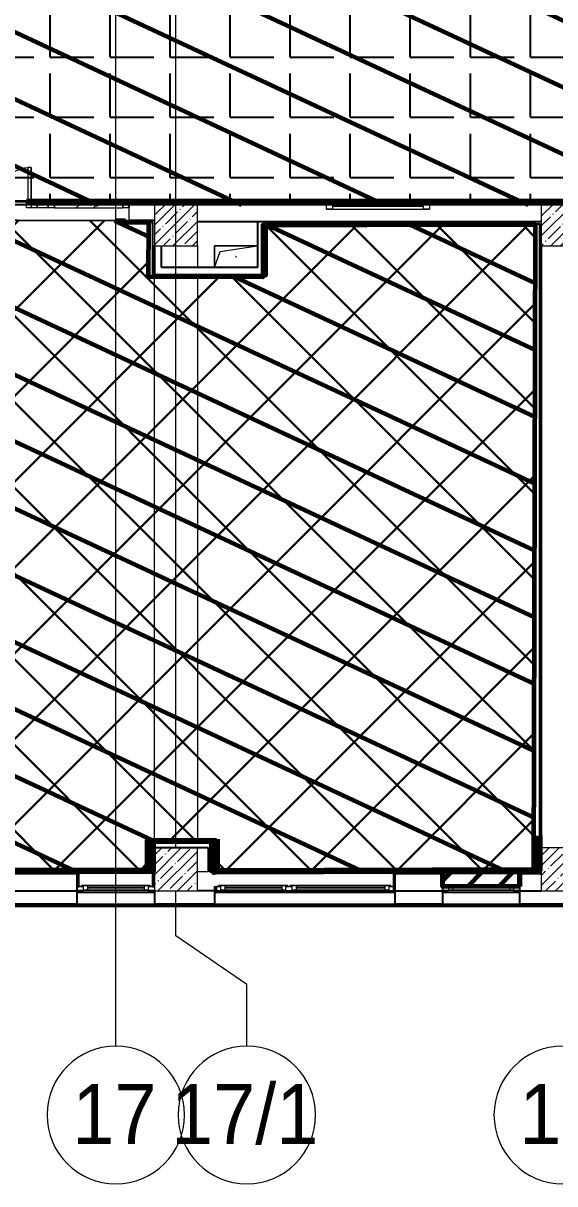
# Model space of a CAD drawing. Header units: millimetres. Extents: x -164500 to 426394, y -51911 to 102118.
# Drawn here: x 59447 to 65632, y -3642 to 9855 of the extents above; entities that cross this region are included whole.
import ezdxf

# ---------------------------------------------------------------- set-up
doc = ezdxf.new("R2010")
doc.units = ezdxf.units.MM
for name, color, linetype, lineweight in [('0) шлифовка', 5, 'Continuous', 60), ('1.4) Плинтус ПЛ-4', 6, 'Continuous', 60), ('179 подоконники', 5, 'Continuous', 60), ('384 ПК-3', 30, 'Continuous', 120), ('5.3) Л-7 Линолеум 4 вып', 230, 'Continuous', 30), ('7.7) Плинтус', 222, 'Continuous', 90), ('A-DETL-GENF', 7, 'Continuous', 9), ('A-FLOR', 7, 'Continuous', 9), ('A-GENM', 7, 'Continuous', 9), ('A-GLAZ', 7, 'Continuous', 9), ('A-GLAZ-1', 7, 'Continuous', 5), ('A-GLAZ-CURT-1', 7, 'Continuous', 5), ('A-GLAZ-CURT-2', 7, 'Continuous', 20), ('A-GLAZ-CWMG', 7, 'Continuous', 9), ('A-GLAZ-CWMG-1', 7, 'Continuous', 20), ('S-COLS-1', 7, 'Continuous', 5), ('Оси', 7, 'Continuous', 9), ('Оси-1', 7, 'Continuous', 20)]:
    doc.layers.add(name, color=color, linetype=linetype, lineweight=lineweight)
for name, color, linetype in [('1.1) плитка  КР1', 40, 'Continuous'), ('2) защита вин плитк', 6, 'Continuous'), ('3.2.3) П-9', 5, 'Continuous')]:
    doc.layers.add(name, color=color, linetype=linetype)
doc.layers.add('A-DOOR-1', color=7, linetype='Continuous', lineweight=5, true_color=0xc0c0c0)
doc.styles.add('Arial', font='arial.ttf', dxfattribs={"width": 0.9, "height": 700})

# ---------------------------------------------------------------- blocks, each defined once
blk = doc.blocks.new('BSC_Колонна _Прямоугольная - 500х500-V4-Объем проектирования 1 этажа')
at = {"layer": 'S-COLS-1'}
h = blk.add_hatch(dxfattribs=at)
h.set_pattern_fill('FP_8', color=256, style=0, pattern_type=2)
h.set_pattern_definition([(45, (-61160, -7650), (-114.04925, 114.04925), []), (45, (-61045.95, -7650), (-114.04925, 114.04925), [201.613, -40.323, 6.706, -33.617])])
h.paths.add_polyline_path([(-250, -250), (250, -250), (250, 250), (-250, 250), (-250, -237)])
for p, q in [((250, 250), (-250, 250)), ((-250, 250), (-250, -250)), ((250, -250), (250, 250)), ((-250, -250), (250, -250))]:
    blk.add_line(p, q, dxfattribs=at)
blk = doc.blocks.new('BSC_Колонна _Прямоугольная - 500х500-V11-Объем проектирования 1 этажа')
at = {"layer": 'S-COLS-1'}
h = blk.add_hatch(dxfattribs=at)
h.set_pattern_fill('FP_15', color=256, style=0, pattern_type=2)
h.set_pattern_definition([(45, (-61160, -150), (-114.04925, 114.04925), []), (45, (-61045.95, -150), (-114.04925, 114.04925), [201.613, -40.323, 6.706, -33.617])])
h.paths.add_polyline_path([(-250, -250), (250, -250), (250, 250), (-250, 250), (-250, -157)])
for p, q in [((250, 250), (-250, 250)), ((-250, 250), (-250, -250)), ((250, -250), (250, 250)), ((-250, -250), (250, -250))]:
    blk.add_line(p, q, dxfattribs=at)
blk = doc.blocks.new('BSC_Колонна _Прямоугольная - 500х500-V12-Объем проектирования 1 этажа')
at = {"layer": 'S-COLS-1'}
h = blk.add_hatch(dxfattribs=at)
h.set_pattern_fill('FP_16', color=256, style=0, pattern_type=2)
h.set_pattern_definition([(45, (-65660, -150), (-114.04925, 114.04925), []), (45, (-65545.95, -150), (-114.04925, 114.04925), [201.613, -40.323, 6.706, -33.617])])
h.paths.add_polyline_path([(-250, -250), (250, -250), (250, 250), (-250, 250), (-250, -157)])
for p, q in [((250, 250), (-250, 250)), ((-250, 250), (-250, -250)), ((250, -250), (250, 250)), ((-250, -250), (250, -250))]:
    blk.add_line(p, q, dxfattribs=at)
blk = doc.blocks.new('BSC_Колонна _Прямоугольная - 500х500-V15-Объем проектирования 1 этажа')
at = {"layer": 'S-COLS-1'}
h = blk.add_hatch(dxfattribs=at)
h.set_pattern_fill('FP_19', color=256, style=0, pattern_type=2)
h.set_pattern_definition([(45, (-65660, -7650), (-114.04925, 114.04925), []), (45, (-65545.95, -7650), (-114.04925, 114.04925), [201.613, -40.323, 6.706, -33.617])])
h.paths.add_polyline_path([(35, -250), (250, -250), (250, 22), (220, 22), (220, 30), (250, 30), (250, 250), (-250, 250), (-250, -250), (-10, -250)])
for p, q in [((220, 250), (-250, 250)), ((-250, 250), (-250, -250)), ((250, -250), (250, 22)), ((-250, -250), (250, -250))]:
    blk.add_line(p, q, dxfattribs=at)
blk = doc.blocks.new('120_Окно_СКБ_1Ст - 120_Окно_СКБ_1Ст 900х2500_h_-V45-Объем проектирования 1 этажа')
at = {"layer": 'A-GLAZ'}
for p, q in [((-450, -127), (-450, -57)), ((-450, -57), (-380, -57)), ((-380, -127), (-450, -127)), ((-380, -127), (-400, -127)), ((-400, -127), (-400, -137)), ((-380, -57), (-380, -127)), ((380, -87), (-380, -87)), ((-380, -87), (-380, -127)), ((-330, -137), (-330, -87)), ((330, -137), (330, -87)), ((380, -127), (380, -57)), ((380, -57), (450, -57)), ((380, -127), (380, -87)), ((450, -127), (380, -127)), ((400, -127), (380, -127)), ((400, -137), (400, -127)), ((450, -57), (450, -127)), ((-400, -137), (400, -137)), ((400, -137), (-400, -137))]:
    blk.add_line(p, q, dxfattribs=at)
at = {"layer": 'A-GLAZ-1'}
for p, q in [((450, -57), (-450, -57)), ((-430, -127), (-400, -127)), ((-330, -107), (330, -107)), ((330, -117), (-330, -117)), ((400, -127), (430, -127))]:
    blk.add_line(p, q, dxfattribs=at)
blk = doc.blocks.new('120_Окно_СКБ_1Ст - 120_Окно_СКБ_1Ст 900х2500_h_-20664874-Объем проектирования 1 этажа')
at = {"layer": 'A-GLAZ'}
for p, q in [((-450, -127), (-450, -57)), ((-450, -57), (-380, -57)), ((-380, -127), (-450, -127)), ((-380, -127), (-400, -127)), ((-400, -127), (-400, -137)), ((-380, -57), (-380, -127)), ((380, -87), (-380, -87)), ((-380, -87), (-380, -127)), ((-330, -137), (-330, -87)), ((330, -137), (330, -87)), ((380, -127), (380, -57)), ((380, -57), (450, -57)), ((380, -127), (380, -87)), ((450, -127), (380, -127)), ((400, -127), (380, -127)), ((400, -137), (400, -127)), ((450, -57), (450, -127)), ((-400, -137), (400, -137)), ((400, -137), (-400, -137))]:
    blk.add_line(p, q, dxfattribs=at)
at = {"layer": 'A-GLAZ-1'}
for p, q in [((450, -57), (-450, -57)), ((-430, -127), (-400, -127)), ((-330, -107), (330, -107)), ((330, -117), (-330, -117)), ((400, -127), (430, -127))]:
    blk.add_line(p, q, dxfattribs=at)
blk = doc.blocks.new('GM_Отверстие прямоугольное _в плите_ - Отверстие-V173-Объем проектирования 1 этажа')
at = {"layer": 'A-GENM'}
for p, q in [((-250, -125), (-250, 125)), ((-250, 125), (250, 125)), ((250, 125), (-250, 125)), ((-250, 125), (-250, -125)), ((-250, -125), (-187, 62)), ((-187, 62), (250, 125))]:
    blk.add_line(p, q, dxfattribs=at)
for start, end in [(360, 180), (180, 360)]:
    blk.add_arc((0, 0), 2.5, start, end, dxfattribs=at)
blk = doc.blocks.new('120_Окно_СКБ_2Ст - 120_Окно_СКБ_2Ст 2100х2500 _мал створка справа_-V25-Объем проектирования 1 этажа')
at = {"layer": 'A-GLAZ'}
for p, q in [((-1050, -127), (-1050, -57)), ((-1050, -57), (-980, -57)), ((-980, -127), (-1050, -127)), ((-980, -127), (-1000, -127)), ((-1000, -127), (-1000, -137)), ((-980, -57), (-980, -127)), ((150, -87), (-980, -87)), ((-980, -87), (-980, -127)), ((-930, -137), (-930, -87)), ((100, -137), (100, -87)), ((150, -127), (150, -57)), ((150, -57), (220, -57)), ((150, -127), (150, -87)), ((220, -127), (150, -127)), ((170, -127), (150, -127)), ((170, -137), (170, -127)), ((220, -127), (200, -127)), ((200, -127), (200, -137)), ((220, -57), (220, -127)), ((980, -87), (220, -87)), ((220, -87), (220, -127)), ((270, -137), (270, -87)), ((930, -137), (930, -87)), ((980, -127), (980, -57)), ((980, -57), (1050, -57)), ((980, -127), (980, -87)), ((1050, -127), (980, -127)), ((1000, -127), (980, -127)), ((1000, -137), (1000, -127)), ((1050, -57), (1050, -127)), ((-1000, -137), (170, -137)), ((170, -137), (-1000, -137)), ((200, -137), (1000, -137)), ((1000, -137), (200, -137))]:
    blk.add_line(p, q, dxfattribs=at)
at = {"layer": 'A-GLAZ-1'}
for p, q in [((1050, -57), (-1050, -57)), ((-1030, -127), (-1000, -127)), ((-930, -107), (100, -107)), ((100, -117), (-930, -117)), ((170, -127), (200, -127)), ((270, -107), (930, -107)), ((930, -117), (270, -117)), ((1000, -127), (1030, -127))]:
    blk.add_line(p, q, dxfattribs=at)
blk = doc.blocks.new('Прямоугольный импост - 50 x 70 мм-31700031-Объем проектирования 1 этажа')
at = {"layer": 'A-GLAZ-CWMG-1'}
for p, q in [((-70, 35), (0, 35)), ((-70, -35), (-70, 35)), ((0, 35), (0, -35)), ((0, -35), (-70, -35))]:
    blk.add_line(p, q, dxfattribs=at)
blk = doc.blocks.new('Дверь_Витражная_остекление_ - ДВН_ДАО_Главный вход_1200 в свету-31742133-Объем проектирования 1 этажа')
at = {"layer": 'A-DETL-GENF'}
for p, q in [((-607.5, 925), (-647.5, 925)), ((-647.5, 925), (-647.5, 35)), ((-607.5, 30), (-607.5, 925)), ((647.5, 430), (607.5, 430)), ((607.5, 430), (607.5, 30)), ((647.5, 35), (647.5, 430)), ((-647.5, 30), (-607.5, 30)), ((-592.5, 30), (-647.5, 30)), ((-592.5, -40), (-592.5, 30)), ((592.5, -40), (592.5, 30)), ((592.5, 30), (647.5, 30)), ((607.5, 30), (647.5, 30)), ((-647.5, -35), (-647.5, -40)), ((-647.5, -40), (-592.5, -40)), ((647.5, -40), (592.5, -40)), ((647.5, -35), (647.5, -40))]:
    blk.add_line(p, q, dxfattribs=at)
at = {"layer": 'A-DOOR-1'}
for p, q in [((-647.5, 925), (-647.5, 35)), ((647.5, 430), (647.5, 35))]:
    blk.add_line(p, q, dxfattribs=at)
for centre, radius, start, end in [((-647.5, 30), 895, 360, 90), ((647.5, 30), 400, 90, 180)]:
    blk.add_arc(centre, radius, start, end, dxfattribs=at)
blk = doc.blocks.new('Системная панель - Стемалит - 40мм-31720939-Объем проектирования 1 этажа')
at = {"layer": 'A-GLAZ-CURT-2'}
for p, q in [((65, 35), (-65, 35)), ((-65, 35), (-65, -35)), ((65, -35), (65, 35)), ((-65, -35), (65, -35))]:
    blk.add_line(p, q, dxfattribs=at)
blk = doc.blocks.new('Прямоугольный импост - 50 x 70 мм-31687886-Объем проектирования 1 этажа')
at = {"layer": 'A-GLAZ-CWMG-1'}
for p, q in [((-35, 35), (35, 35)), ((-35, -35), (-35, 35)), ((35, 35), (35, -35)), ((35, -35), (-35, -35))]:
    blk.add_line(p, q, dxfattribs=at)
blk = doc.blocks.new('Системная панель - Стекло - 40мм-V269-Объем проектирования 1 этажа')
at = {"layer": 'A-GLAZ-CURT-1'}
h = blk.add_hatch(dxfattribs=at)
h.set_pattern_fill('FP_194', color=256, style=0, pattern_type=2)
h.set_pattern_definition([(45, (-60342.5, -7683), (-565.685, 565.685), [400, -1200]), (45, (-60742.5, -7883), (-565.685, 565.685), [1200, -400]), (45, (-59942.5, -8083), (-565.685, 565.685), [400, -1200])])
h.paths.add_polyline_path([(397.5, -40), (397.5, 0), (-397.5, 0), (-397.5, -40)])
at = {"layer": 'A-GLAZ-CURT-2'}
for p, q in [((397.5, 0), (-397.5, 0)), ((-397.5, 0), (-397.5, -40)), ((397.5, -40), (397.5, 0)), ((-397.5, -40), (397.5, -40))]:
    blk.add_line(p, q, dxfattribs=at)
blk = doc.blocks.new('Прямоугольный импост - 50 x 70 мм-31702100-Объем проектирования 1 этажа')
at = {"layer": 'A-GLAZ-CWMG-1'}
for p, q in [((-35, 35), (35, 35)), ((-35, -35), (-35, 35)), ((35, 35), (35, -35)), ((35, -35), (-35, -35))]:
    blk.add_line(p, q, dxfattribs=at)
blk = doc.blocks.new('Прямоугольный импост - 50 x 70 мм-31720914-Объем проектирования 1 этажа')
at = {"layer": 'A-GLAZ-CWMG'}
blk.add_line((24940, 7918), (24145, 7918), dxfattribs=at)
blk = doc.blocks.new('120_Окно_СКБ_1Ст - 120_Окно_СКБ_1Ст 400х1200 EI30-24228621-Объем проектирования 1 этажа')
at = {"layer": 'A-GLAZ'}
for p, q in [((-600, 40), (-600, 110)), ((-600, 110), (-530, 110)), ((-530, 40), (-600, 40)), ((-530, 110), (-530, 40)), ((530, 40), (530, 110)), ((530, 110), (600, 110)), ((600, 40), (530, 40)), ((600, 110), (600, 40))]:
    blk.add_line(p, q, dxfattribs=at)
at = {"layer": 'A-GLAZ-1'}
for p, q in [((600, 110), (-600, 110)), ((-600, 40), (600, 40)), ((530, 80), (-530, 80)), ((530, 70), (-530, 70))]:
    blk.add_line(p, q, dxfattribs=at)
blk = doc.blocks.new('Ось сетки - D8-29747960-Объем проектирования 1 этажа')
at = {"layer": 'Оси-1'}
for start, end in [(360, 180), (180, 360)]:
    blk.add_arc((0, 0), 4, start, end, dxfattribs=at)

msp = doc.modelspace()

# ---------------------------------------------------------------- hatches: boundary and pattern name
at = {"layer": '0) шлифовка', "true_color": 0x2776bb}
h = msp.add_hatch(dxfattribs=at)
h.set_pattern_fill('ANSI31', color=152, scale=222, angle=110)
h.set_pattern_definition([(155, (38804.7, 11553.94), (-297.882, -638.811), [])])
h.paths.add_polyline_path([(75478.362, 7743.315), (42465.702, 7743.315), (42465.702, 10742.938), (75478.362, 10742.938)])
h = msp.add_hatch(dxfattribs=at)
h.set_pattern_fill('ANSI31', color=152, scale=222, angle=110)
h.paths.add_polyline_path([(51907.859, 7556.644), (50728.862, 7559.412), (50728.911, 7580.412), (48228.918, 7586.28), (48228.869, 7565.28), (47949.87, 7565.935), (47949.166, 7265.936), (47694.702, 7266.533), (47694.702, 708.515), (47714.702, 708.468), (47714.702, 7242.938), (47715.702, 7242.938), (47715.702, 708.466), (47933.771, 707.954), (47933.727, 688.938), (47974.702, 688.938), (47995.702, 684.938), (47995.702, 6.807), (51851.656, -2.245), (51852.55, 378.754), (52783.007, 376.57), (52782.979, 364.938), (52845.702, 364.938), (52845.702, 16.422), (56390.152, 8.102), (56390.997, 368.101), (57182.995, 366.241), (57182.991, 364.938), (57245.702, 364.938), (57245.702, 6.093), (57737.925, 4.938), (59324.702, 4.938), (60074.702, 4.938), (60890.157, 4.938), (60890.984, 357.537), (60953.702, 357.39), (60953.702, 364.938), (61695.702, 364.938), (61695.702, 4.938), (63774.702, 4.938), (64324.702, 4.938), (65224.702, 4.938), (65390.169, 4.938), (65407.775, 7504.954), (63429.78, 7509.597), (63429.764, 7502.597), (62282.702, 7505.29), (62282.702, 6913.938), (62282.702, 6912.938), (62235.376, 6912.938), (62235.351, 6902.4), (60906.355, 6905.519), (60907.834, 7535.518), (60628.835, 7536.172), (60628.884, 7557.172), (58128.891, 7563.041), (58128.842, 7542.041), (57746.772, 7542.938), (56995.702, 7542.938), (56995.702, 6912.938), (55366.702, 6912.938), (55366.702, 6918.523), (55319.371, 6918.634), (55320.773, 7515.938), (53782.702, 7515.938), (53782.702, 6913.938), (53782.702, 6912.938), (51953.702, 6912.938), (51953.702, 6926.535), (51906.38, 6926.646)])
h.paths.add_polyline_path([(56903.046, 1918.049), (56903.636, 1917.708), (56903.243, 1918.389)], flags=16)
h.paths.add_polyline_path([(56267.846, 5666.879), (56967.993, 4454.529), (56903.368, 4417.207), (56967.993, 4379.885), (56268.15, 3168.062), (56268.759, 3167.008), (56202.898, 3205.043), (56902.939, 4417.207), (56202.898, 5629.372)], flags=16)
at = {"layer": '1.1) плитка  КР1'}
h = msp.add_hatch(dxfattribs=at)
h.set_pattern_fill('ANGLE', color=256, scale=100)
h.set_pattern_definition([(0, (38804.7, 11553.94), (0, 698.5), [508, -190.5]), (90, (38804.7, 11553.94), (-698.5, 4e-14), [508, -190.5])])
h.paths.add_polyline_path([(75478.362, 7743.315), (42465.702, 7743.315), (42465.702, 10742.938), (75478.362, 10742.938)])
at = {"layer": '179 подоконники'}
h = msp.add_hatch(dxfattribs=at)
h.set_pattern_fill('ANSI31', color=256, scale=80)
h.set_pattern_definition([(45, (205553.12, 26879), (-179.6051, 179.6051), [])])
h.paths.add_polyline_path([(65224.702, -184.062), (64324.702, -184.062), (64324.702, -16.062), (65224.702, -16.062)])
at = {"layer": '2) защита вин плитк'}
h = msp.add_hatch(dxfattribs=at)
h.set_pattern_fill('ANSI31', color=256, scale=222)
h.paths.add_polyline_path([(51907.859, 7556.644), (50728.862, 7559.412), (50728.911, 7580.412), (48228.918, 7586.28), (48228.869, 7565.28), (47949.87, 7565.935), (47949.166, 7265.936), (47694.702, 7266.533), (47694.702, 708.515), (47714.702, 708.468), (47714.702, 7242.938), (47715.702, 7242.938), (47715.702, 708.466), (47933.771, 707.954), (47933.727, 688.938), (47974.702, 688.938), (47995.702, 684.938), (47995.702, 6.807), (51851.656, -2.245), (51852.55, 378.754), (52783.007, 376.57), (52782.979, 364.938), (52845.702, 364.938), (52845.702, 16.422), (56390.152, 8.102), (56390.997, 368.101), (57182.995, 366.241), (57182.991, 364.938), (57245.702, 364.938), (57245.702, 6.093), (57737.925, 4.938), (59324.702, 4.938), (60074.702, 4.938), (60890.157, 4.938), (60890.984, 357.537), (60953.702, 357.39), (60953.702, 364.938), (61695.702, 364.938), (61695.702, 4.938), (63774.702, 4.938), (64324.702, 4.938), (65224.702, 4.938), (65390.169, 4.938), (65407.775, 7504.954), (63429.78, 7509.597), (63429.764, 7502.597), (62282.702, 7505.29), (62282.702, 6913.938), (62282.702, 6912.938), (62235.376, 6912.938), (62235.351, 6902.4), (60906.355, 6905.519), (60907.834, 7535.518), (60628.835, 7536.172), (60628.884, 7557.172), (58128.891, 7563.041), (58128.842, 7542.041), (57746.772, 7542.938), (56995.702, 7542.938), (56995.702, 6912.938), (55366.702, 6912.938), (55366.702, 6918.523), (55319.371, 6918.634), (55320.773, 7515.938), (53782.702, 7515.938), (53782.702, 6913.938), (53782.702, 6912.938), (51953.702, 6912.938), (51953.702, 6926.535), (51906.38, 6926.646)])
h.paths.add_polyline_path([(56903.046, 1918.049), (56903.636, 1917.708), (56903.243, 1918.389)], flags=16)
h.paths.add_polyline_path([(56267.846, 5666.879), (56967.993, 4454.529), (56903.368, 4417.207), (56967.993, 4379.885), (56268.15, 3168.062), (56268.759, 3167.008), (56202.898, 3205.043), (56902.939, 4417.207), (56202.898, 5629.372)], flags=16)
at = {"layer": '3.2.3) П-9'}
h = msp.add_hatch(dxfattribs=at)
h.set_pattern_fill('ANSI31', color=256, scale=222)
h.paths.add_polyline_path([(51907.859, 7556.644), (50728.862, 7559.412), (50728.911, 7580.412), (48228.918, 7586.28), (48228.869, 7565.28), (47949.87, 7565.935), (47949.166, 7265.936), (47694.702, 7266.533), (47694.702, 708.515), (47714.702, 708.468), (47714.702, 7242.938), (47715.702, 7242.938), (47715.702, 708.466), (47933.771, 707.954), (47933.727, 688.938), (47974.702, 688.938), (47995.702, 684.938), (47995.702, 6.807), (51851.656, -2.245), (51852.55, 378.754), (52783.007, 376.57), (52782.979, 364.938), (52845.702, 364.938), (52845.702, 16.422), (56390.152, 8.102), (56390.997, 368.101), (57182.995, 366.241), (57182.991, 364.938), (57245.702, 364.938), (57245.702, 6.093), (57737.925, 4.938), (59324.702, 4.938), (60074.702, 4.938), (60890.157, 4.938), (60890.984, 357.537), (60953.702, 357.39), (60953.702, 364.938), (61695.702, 364.938), (61695.702, 4.938), (63774.702, 4.938), (64324.702, 4.938), (65224.702, 4.938), (65390.169, 4.938), (65407.775, 7504.954), (63429.78, 7509.597), (63429.764, 7502.597), (62282.702, 7505.29), (62282.702, 6913.938), (62282.702, 6912.938), (62235.376, 6912.938), (62235.351, 6902.4), (60906.355, 6905.519), (60907.834, 7535.518), (60628.835, 7536.172), (60628.884, 7557.172), (58128.891, 7563.041), (58128.842, 7542.041), (57746.772, 7542.938), (56995.702, 7542.938), (56995.702, 6912.938), (55366.702, 6912.938), (55366.702, 6918.523), (55319.371, 6918.634), (55320.773, 7515.938), (53782.702, 7515.938), (53782.702, 6913.938), (53782.702, 6912.938), (51953.702, 6912.938), (51953.702, 6926.535), (51906.38, 6926.646)])
h.paths.add_polyline_path([(56903.046, 1918.049), (56903.636, 1917.708), (56903.243, 1918.389)], flags=16)
h.paths.add_polyline_path([(56267.846, 5666.879), (56967.993, 4454.529), (56903.368, 4417.207), (56967.993, 4379.885), (56268.15, 3168.062), (56268.759, 3167.008), (56202.898, 3205.043), (56902.939, 4417.207), (56202.898, 5629.372)], flags=16)
at = {"layer": '5.3) Л-7 Линолеум 4 вып'}
h = msp.add_hatch(dxfattribs=at)
h.set_pattern_fill('ANSI37', color=256, scale=222)
h.paths.add_polyline_path([(51907.859, 7556.644), (50728.862, 7559.412), (50728.911, 7580.412), (48228.918, 7586.28), (48228.869, 7565.28), (47949.87, 7565.935), (47949.166, 7265.936), (47694.702, 7266.533), (47694.702, 708.515), (47714.702, 708.468), (47714.702, 7242.938), (47715.702, 7242.938), (47715.702, 708.466), (47933.771, 707.954), (47933.727, 688.938), (47974.702, 688.938), (47995.702, 684.938), (47995.702, 6.807), (51851.656, -2.245), (51852.55, 378.754), (52783.007, 376.57), (52782.979, 364.938), (52845.702, 364.938), (52845.702, 16.422), (56390.152, 8.102), (56390.997, 368.101), (57182.995, 366.241), (57182.991, 364.938), (57245.702, 364.938), (57245.702, 6.093), (57737.925, 4.938), (59324.702, 4.938), (60074.702, 4.938), (60890.157, 4.938), (60890.984, 357.537), (60953.702, 357.39), (60953.702, 364.938), (61695.702, 364.938), (61695.702, 4.938), (63774.702, 4.938), (64324.702, 4.938), (65224.702, 4.938), (65390.169, 4.938), (65407.775, 7504.954), (63429.78, 7509.597), (63429.764, 7502.597), (62282.702, 7505.29), (62282.702, 6913.938), (62282.702, 6912.938), (62235.376, 6912.938), (62235.351, 6902.4), (60906.355, 6905.519), (60907.834, 7535.518), (60628.835, 7536.172), (60628.884, 7557.172), (58128.891, 7563.041), (58128.842, 7542.041), (57746.772, 7542.938), (56995.702, 7542.938), (56995.702, 6912.938), (55366.702, 6912.938), (55366.702, 6918.523), (55319.371, 6918.634), (55320.773, 7515.938), (53782.702, 7515.938), (53782.702, 6913.938), (53782.702, 6912.938), (51953.702, 6912.938), (51953.702, 6926.535), (51906.38, 6926.646)])
h.paths.add_polyline_path([(56903.046, 1918.049), (56903.636, 1917.708), (56903.243, 1918.389)], flags=16)
h.paths.add_polyline_path([(56267.846, 5666.879), (56967.993, 4454.529), (56903.368, 4417.207), (56967.993, 4379.885), (56268.15, 3168.062), (56268.759, 3167.008), (56202.898, 3205.043), (56902.939, 4417.207), (56202.898, 5629.372)], flags=16)

# ---------------------------------------------------------------- linework, layer by layer
for p, q in [((65974.702, 7784.938), (49174.701, 7784.938)), ((60674.702, 7783.938), (60674.702, 7711.938)), ((60974.702, 7763.938), (60674.702, 7763.938)), ((62974.702, 7763.938), (61474.702, 7763.938)), ((65474.702, 7763.938), (64174.702, 7763.938)), ((65344.702, 7783.938), (65344.702, 7784.938)), ((60674.702, 7563.938), (60974.702, 7563.938)), ((60953.702, 7543.938), (60674.702, 7543.938)), ((60674.702, 7543.938), (60674.702, 7542.938)), ((60674.702, 7542.938), (60953.702, 7542.938)), ((60953.702, 7543.938), (60954.702, 7543.938)), ((60953.702, 7542.938), (60953.702, 7543.938)), ((60953.702, 7542.938), (60953.702, 6912.938)), ((65474.702, 7543.938), (61474.702, 7543.938)), ((62174.702, 7543.938), (62174.702, 7013.938)), ((62254.702, 6933.938), (62254.702, 7543.938)), ((62274.702, 6913.938), (62274.702, 7523.938)), ((62274.702, 7523.938), (63475.702, 7523.938)), ((62282.702, 7515.938), (62282.702, 6913.938)), ((63475.702, 7515.938), (62282.702, 7515.938)), ((63475.702, 7523.938), (63475.702, 7515.938)), ((63475.702, 7522.938), (65453.702, 7522.938)), ((65453.702, 7523.938), (65454.702, 7523.938)), ((65453.702, 7522.938), (65453.702, 7523.938)), ((65453.702, 7522.938), (65453.702, 4.938)), ((60974.702, 7263.938), (60974.702, 6933.938)), ((61054.702, 7013.938), (61054.702, 7263.938)), ((65474.702, 7263.938), (65474.702, 263.938)), ((60953.702, 6912.938), (62282.702, 6912.938)), ((60974.702, 6933.938), (62254.702, 6933.938)), ((62174.702, 7013.938), (61054.702, 7013.938)), ((62282.702, 6912.938), (62282.702, 6913.938)), ((60953.702, 364.938), (60953.702, 4.938)), ((61695.702, 364.938), (60953.702, 364.938)), ((61674.702, 343.938), (60954.702, 343.938)), ((61662.202, 331.438), (60954.702, 331.438)), ((61649.702, 318.938), (60954.702, 318.938)), ((60974.702, 318.938), (60974.702, 263.938)), ((61649.702, 318.938), (61649.702, -36.062)), ((61662.202, 331.438), (61662.202, -36.062)), ((61674.702, 343.938), (61674.702, -36.062)), ((61695.702, 3.938), (61695.702, 364.938)), ((60974.702, 268.938), (61599.702, 268.938)), ((61599.702, 268.938), (61599.702, -16.062)), ((60074.702, 4.938), (59324.702, 4.938)), ((60074.702, 3.938), (60074.702, 4.938)), ((60524.702, 4.938), (60953.702, 4.938)), ((60953.702, 4.938), (60954.702, 4.938)), ((60954.702, 3.938), (60954.702, -6.062)), ((61694.702, 3.938), (61695.702, 3.938)), ((61695.702, 4.938), (63774.702, 4.938)), ((61695.702, 3.938), (61695.702, -16.062)), ((64324.702, 4.938), (63774.702, 4.938)), ((63774.702, 4.938), (63774.702, 3.938)), ((63974.702, 3.938), (63974.702, -16.062)), ((64324.702, 3.938), (64324.702, 4.938)), ((64324.702, 4.938), (65224.702, 4.938)), ((64324.702, -16.062), (64324.702, 3.938)), ((65453.702, 4.938), (65224.702, 4.938)), ((65224.702, 4.938), (65224.702, 3.938)), ((65424.702, 3.938), (65424.702, -16.062)), ((65454.702, 4.938), (65454.702, 3.938)), ((60074.702, -36.062), (59324.702, -36.062)), ((60074.702, -386.062), (60074.702, -16.062)), ((60094.702, -36.062), (60074.702, -36.062)), ((60094.702, -184.062), (60094.702, -36.062)), ((60095.702, -36.062), (60094.702, -36.062)), ((60095.702, -184.062), (60095.702, -36.062)), ((60953.702, -36.062), (60953.702, -184.062)), ((60954.702, -36.062), (60953.702, -36.062)), ((60954.702, -6.062), (60974.702, -6.062)), ((60954.702, -36.062), (60954.702, -184.062)), ((60974.702, -36.062), (60954.702, -36.062)), ((61649.702, -36.062), (61674.702, -36.062)), ((61674.702, -16.062), (61695.702, -16.062)), ((61694.702, -36.062), (61674.702, -36.062)), ((61695.702, -36.062), (61694.702, -36.062)), ((63753.702, -36.062), (63753.702, -236.062)), ((63754.702, -36.062), (63753.702, -36.062)), ((63754.702, -36.062), (63754.702, -236.062)), ((63774.702, -36.062), (63754.702, -36.062)), ((64324.702, -36.062), (63774.702, -36.062)), ((63774.702, -386.062), (63774.702, -36.062)), ((63974.702, -16.062), (64324.702, -16.062)), ((64324.702, -16.062), (65424.702, -16.062)), ((64324.702, -36.062), (64324.702, -386.062)), ((64344.702, -36.062), (64324.702, -36.062)), ((64344.702, -184.062), (64344.702, -36.062)), ((64345.702, -36.062), (64344.702, -36.062)), ((64345.702, -184.062), (64345.702, -36.062)), ((65203.702, -36.062), (65203.702, -184.062)), ((65204.702, -36.062), (65203.702, -36.062)), ((65204.702, -36.062), (65204.702, -184.062)), ((65224.702, -36.062), (65204.702, -36.062)), ((65474.702, -36.062), (65224.702, -36.062)), ((65224.702, -386.062), (65224.702, -36.062)), ((65424.702, -16.062), (65474.702, -16.062)), ((59324.702, -236.062), (60074.702, -236.062)), ((60074.702, -184.062), (60094.702, -184.062)), ((60974.702, -236.062), (60074.702, -236.062)), ((60094.702, -184.062), (60095.702, -184.062)), ((60953.702, -184.062), (60954.702, -184.062)), ((60954.702, -184.062), (60974.702, -184.062)), ((60974.702, -236.062), (60974.702, -386.062)), ((61674.702, -236.062), (61474.702, -236.062)), ((61674.702, -184.062), (61674.702, -386.062)), ((61674.702, -236.062), (61694.702, -236.062)), ((61694.702, -236.062), (61694.702, -184.062)), ((61694.702, -236.062), (63754.702, -236.062)), ((61694.702, -236.062), (61695.702, -236.062)), ((61695.702, -236.062), (61695.702, -184.062)), ((63753.702, -236.062), (63754.702, -236.062)), ((63754.702, -236.062), (63774.702, -236.062)), ((63774.702, -236.062), (64324.702, -236.062)), ((64324.702, -184.062), (64344.702, -184.062)), ((65224.702, -236.062), (64324.702, -236.062)), ((64344.702, -184.062), (64345.702, -184.062)), ((65203.702, -184.062), (65204.702, -184.062)), ((65204.702, -184.062), (65224.702, -184.062)), ((65224.702, -236.062), (65474.702, -236.062)), ((59324.702, -386.062), (60074.702, -386.062)), ((59324.702, -389.062), (60074.702, -389.062)), ((59324.702, -394.062), (60074.702, -394.062)), ((60074.702, -394.062), (60074.702, -386.062)), ((60974.702, -394.062), (60074.702, -394.062)), ((60974.702, -386.062), (60974.702, -394.062)), ((60974.702, -386.062), (61674.702, -386.062)), ((60974.702, -389.062), (61674.702, -389.062)), ((60974.702, -394.062), (61674.702, -394.062)), ((61674.702, -394.062), (61674.702, -386.062)), ((63774.702, -394.062), (61674.702, -394.062)), ((63774.702, -386.062), (63774.702, -394.062)), ((63774.702, -386.062), (64324.702, -386.062)), ((63774.702, -389.062), (64324.702, -389.062)), ((63774.702, -394.062), (64324.702, -394.062)), ((64324.702, -394.062), (64324.702, -386.062)), ((65224.702, -394.062), (64324.702, -394.062)), ((65224.702, -386.062), (65224.702, -394.062)), ((65224.702, -386.062), (66224.702, -386.062)), ((65224.702, -389.062), (66224.702, -389.062)), ((65224.702, -394.062), (66224.702, -394.062)), ((72344.702, -416.062), (-225.298, -416.062))]:
    msp.add_line(p, q)
at = {"flags": 128}
for points in [[(49174.433, 7805.061), (65299.39, 7767.209), (65929.388, 7765.731), (65929.339, 7744.731), (66879.336, 7742.501), (66879.386, 7763.5), (68279.382, 7760.214), (68279.332, 7739.214), (69379.329, 7736.632), (69379.379, 7757.632), (70729.375, 7754.463), (70729.326, 7733.463), (70824.702, 7733.239)], [(60890.139, -2.462), (60890.984, 357.537), (61632.982, 355.796), (61632.137, -4.203), (65390.127, -13.025), (65407.775, 7504.954), (63429.78, 7509.597), (63429.764, 7502.597), (62236.767, 7505.398), (62235.351, 6902.4), (60906.355, 6905.519), (60907.834, 7535.518), (60628.835, 7536.172), (60628.884, 7557.172), (58128.891, 7563.041)], [(47653.772, 708.611), (47933.771, 707.954), (47932.126, 6.956), (51851.656, -2.245), (51852.55, 378.754), (52783.007, 376.57), (52782.162, 16.571), (56390.152, 8.102), (56390.997, 368.101), (57182.995, 366.241), (57182.149, 6.242), (60524.702, -1.604)]]:
    msp.add_lwpolyline(points, dxfattribs=at)
at = {"layer": '1.1) плитка  КР1'}
msp.add_lwpolyline([(75478.362, 7743.315), (42465.702, 7743.315), (42465.702, 10742.938), (75478.362, 10742.938)], close=True, dxfattribs=at)
at = {"layer": '1.4) Плинтус ПЛ-4', "flags": 128}
for points in [[(63974.702, -9.702), (65390.127, -13.025), (65407.775, 7504.954), (63429.78, 7509.597), (63429.764, 7502.597), (62236.767, 7505.398), (62235.351, 6902.4), (60906.355, 6905.519), (60907.834, 7535.518), (60628.835, 7536.172), (60628.884, 7557.172), (60524.702, 7557.417)], [(60890.139, -2.462), (60890.984, 357.537), (61632.982, 355.796), (61632.137, -4.203), (61695.702, -4.353)]]:
    msp.add_lwpolyline(points, dxfattribs=at)
at = {"layer": '179 подоконники'}
msp.add_lwpolyline([(65224.702, -184.062), (64324.702, -184.062), (64324.702, -16.062), (65224.702, -16.062)], close=True, dxfattribs=at)
at = {"layer": '384 ПК-3'}
msp.add_lwpolyline([(66069.772, 7771.938), (59484.702, 7771.938)], dxfattribs=at)
at = {"layer": '7.7) Плинтус'}
for points in [[(57244.702, 363.938), (57244.702, 3.938), (60954.702, -1.062), (60954.702, 363.938)], [(61695.702, 364.938), (61695.702, -6.062), (65453.702, 4.938), (65453.702, 403.706)]]:
    msp.add_lwpolyline(points, dxfattribs=at)
at = {"layer": 'A-FLOR'}
for p, q in [((66834.702, 7783.938), (49174.702, 7783.938)), ((60674.702, 7711.938), (60674.702, 7543.938)), ((60954.702, 7543.938), (60954.702, 6913.938)), ((63475.702, 7523.938), (65453.702, 7523.938)), ((65454.702, 7523.938), (65454.702, 4.938)), ((61054.702, 7263.938), (61474.702, 7263.938)), ((61474.702, 7263.938), (61474.702, 7013.938)), ((60954.702, 6913.938), (62274.702, 6913.938)), ((60974.702, 363.938), (60974.702, 6913.938)), ((61474.702, 6913.938), (61474.702, 363.938)), ((61694.702, 363.938), (60954.702, 363.938)), ((60954.702, 363.938), (60954.702, 3.938)), ((61694.702, 3.938), (61694.702, 363.938)), ((61474.702, 263.938), (60974.702, 263.938)), ((61474.702, 268.938), (61474.702, 263.938)), ((60074.702, 3.938), (57244.702, 3.938)), ((60954.702, 3.938), (60524.702, 3.938)), ((65454.702, 3.938), (61695.702, 3.938)), ((60974.702, -16.062), (57244.702, -16.062)), ((61599.702, -16.062), (61474.702, -16.062))]:
    msp.add_line(p, q, dxfattribs=at)
at = {"layer": 'Оси'}
for points in [[(60524.702, 3.938), (60524.702, 2957.679), (60524.702, 22262.009), (60524.702, 27262.009)], [(61224.702, 263.938), (61224.702, 4240.482), (61224.702, 22262.009), (61224.702, 27262.009)], [(60524.702, -2042.321), (60524.702, -1.604)], [(62048.869, -2042.321), (62048.869, -1322.84), (61224.702, -759.518), (61224.702, -236.062)]]:
    msp.add_lwpolyline(points, dxfattribs=at)

# ---------------------------------------------------------------- block references
for name, p in [('Дверь_Витражная_остекление_ - ДВН_ДАО_Главный вход_1200 в свету-31742133-Объем проектирования 1 этажа', (58892.202, 7746.938)), ('Системная панель - Стемалит - 40мм-31720939-Объем проектирования 1 этажа', (59674.702, 7746.938)), ('Прямоугольный импост - 50 x 70 мм-31720914-Объем проектирования 1 этажа', (35664.702, -136.062)), ('Системная панель - Стекло - 40мм-V269-Объем проектирования 1 этажа', (60207.202, 7746.938)), ('BSC_Колонна _Прямоугольная - 500х500-V4-Объем проектирования 1 этажа', (61224.702, 7513.938)), ('BSC_Колонна _Прямоугольная - 500х500-V15-Объем проектирования 1 этажа', (65724.702, 7513.938)), ('GM_Отверстие прямоугольное _в плите_ - Отверстие-V173-Объем проектирования 1 этажа', (61924.702, 7138.938)), ('BSC_Колонна _Прямоугольная - 500х500-V11-Объем проектирования 1 этажа', (61224.702, 13.938)), ('BSC_Колонна _Прямоугольная - 500х500-V12-Объем проектирования 1 этажа', (65724.702, 13.938))]:
    msp.add_blockref(name, p)
at = {"extrusion": (0, 0, -1), "rotation": 180}
for name, p in [('Прямоугольный импост - 50 x 70 мм-31687886-Объем проектирования 1 этажа', (-59574.702, 7746.938)), ('Прямоугольный импост - 50 x 70 мм-31702100-Объем проектирования 1 этажа', (-59774.702, 7746.938)), ('Прямоугольный импост - 50 x 70 мм-31700031-Объем проектирования 1 этажа', (-60674.702, 7746.938))]:
    msp.add_blockref(name, p, dxfattribs=at)
at = {"color": 3}
msp.add_blockref('120_Окно_СКБ_1Ст - 120_Окно_СКБ_1Ст 400х1200 EI30-24228621-Объем проектирования 1 этажа', (63574.702, 7653.938), dxfattribs=at)
at = {"color": 3, "rotation": 180}
for name, p in [('120_Окно_СКБ_1Ст - 120_Окно_СКБ_1Ст 900х2500_h_-20664874-Объем проектирования 1 этажа', (60524.702, -311.062)), ('120_Окно_СКБ_2Ст - 120_Окно_СКБ_2Ст 2100х2500 _мал створка справа_-V25-Объем проектирования 1 этажа', (62724.702, -311.062)), ('120_Окно_СКБ_1Ст - 120_Окно_СКБ_1Ст 900х2500_h_-V45-Объем проектирования 1 этажа', (64774.702, -311.062))]:
    msp.add_blockref(name, p, dxfattribs=at)
at = {"layer": 'Оси-1', "xscale": 199.9999999999999, "yscale": 199.9999999999999, "zscale": 199.9999999999999}
for p in [(60524.702, -2842.321), (62048.869, -2842.321), (65724.702, -2842.321)]:
    msp.add_blockref('Ось сетки - D8-29747960-Объем проектирования 1 этажа', p, dxfattribs=at)

# ---------------------------------------------------------------- texts
at = {"layer": 'Оси', "char_height": 700, "attachment_point": 1, "style": 'Arial'}
for s, insert, width in [('17', (60019.47, -2481.028), 1212.1515), ('17/1', (61168.337, -2481.028), 2121.26512), ('18', (65219.47, -2481.028), 1212.1515)]:
    msp.add_mtext(s, dxfattribs=dict(at, insert=insert, width=width))

doc.saveas('drawing.dxf')
